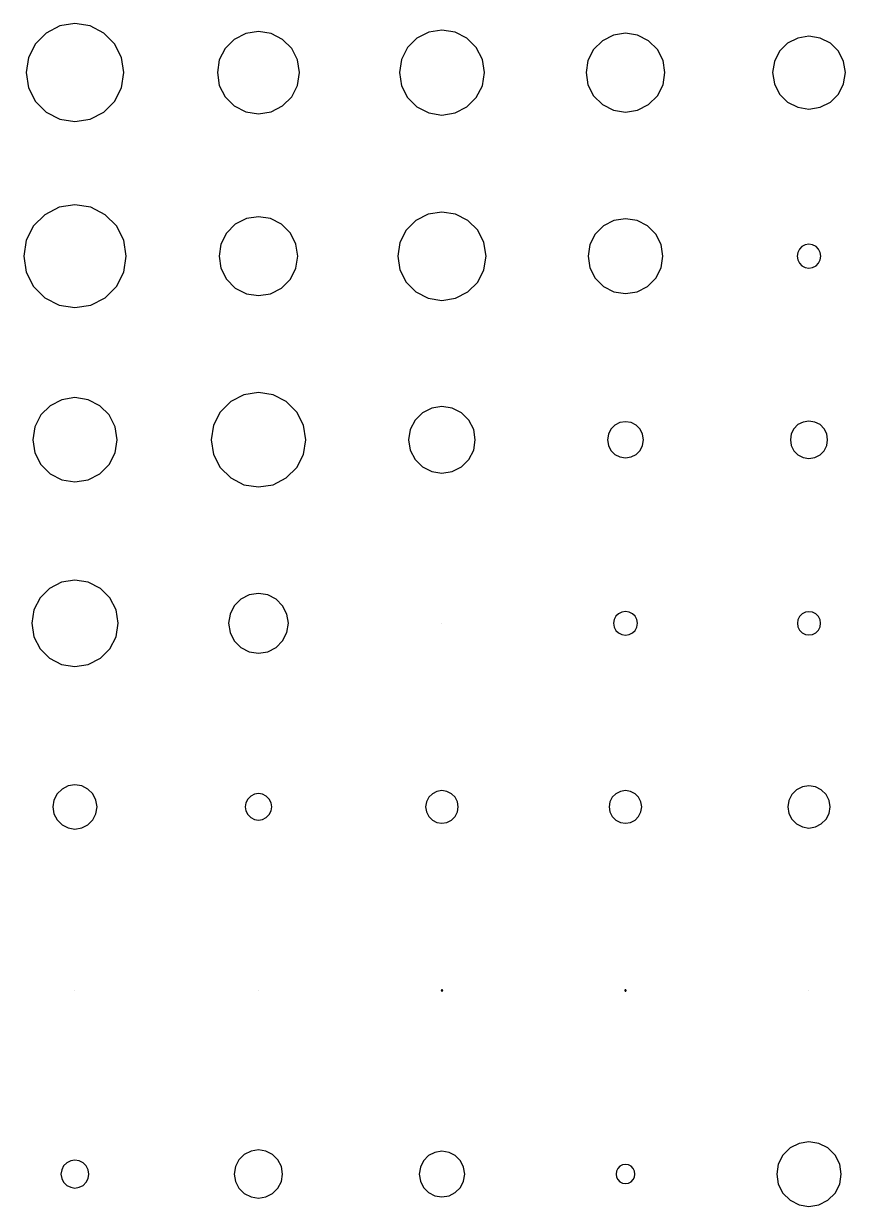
# Model space of a CAD drawing. Header units: metres. Extents: x -318 to 327, y -235 to 244.
# Drawn here: x 242 to 322.6, y -108.2 to 7.8 of the extents above; entities that cross this region are included whole.
import ezdxf

# ---------------------------------------------------------------- set-up
doc = ezdxf.new("R2010")
doc.units = ezdxf.units.M

msp = doc.modelspace()

# ---------------------------------------------------------------- linework, layer by layer
for p, q in [((245.52, 7.57, -415.69), (244.18, 6.88, -415.69)), ((247, 7.8, -415.69), (245.52, 7.57, -415.69)), ((248.48, 7.57, -415.69), (247, 7.8, -415.69)), ((249.82, 6.88, -415.69), (248.48, 7.57, -415.69)), ((265, 7.03, -415.69), (263.75, 6.84, -415.69)), ((266.25, 6.84, -415.69), (265, 7.03, -415.69)), ((281.71, 6.96, -415.69), (280.55, 6.37, -415.69)), ((283, 7.17, -415.69), (281.71, 6.96, -415.69)), ((284.29, 6.96, -415.69), (283, 7.17, -415.69)), ((285.45, 6.37, -415.69), (284.29, 6.96, -415.69)), ((243.12, 5.82, -415.69), (242.43, 4.48, -415.69)), ((244.18, 6.88, -415.69), (243.12, 5.82, -415.69)), ((250.88, 5.82, -415.69), (249.82, 6.88, -415.69)), ((251.57, 4.48, -415.69), (250.88, 5.82, -415.69)), ((262.63, 6.26, -415.69), (261.74, 5.37, -415.69)), ((263.75, 6.84, -415.69), (262.63, 6.26, -415.69)), ((267.37, 6.26, -415.69), (266.25, 6.84, -415.69)), ((268.26, 5.37, -415.69), (267.37, 6.26, -415.69)), ((280.55, 6.37, -415.69), (279.63, 5.45, -415.69)), ((286.37, 5.45, -415.69), (285.45, 6.37, -415.69)), ((298.73, 6.13, -415.69), (297.87, 5.27, -415.69)), ((299.81, 6.68, -415.69), (298.73, 6.13, -415.69)), ((301, 6.87, -415.69), (299.81, 6.68, -415.69)), ((302.19, 6.68, -415.69), (301, 6.87, -415.69)), ((303.27, 6.13, -415.69), (302.19, 6.68, -415.69)), ((304.13, 5.27, -415.69), (303.27, 6.13, -415.69)), ((316.9, 5.89, -415.69), (316.11, 5.1, -415.69)), ((317.9, 6.39, -415.69), (316.9, 5.89, -415.69)), ((319, 6.57, -415.69), (317.9, 6.39, -415.69)), ((320.1, 6.39, -415.69), (319, 6.57, -415.69)), ((321.1, 5.89, -415.69), (320.1, 6.39, -415.69)), ((321.89, 5.1, -415.69), (321.1, 5.89, -415.69)), ((261.74, 5.37, -415.69), (261.16, 4.25, -415.69)), ((268.84, 4.25, -415.69), (268.26, 5.37, -415.69)), ((279.63, 5.45, -415.69), (279.04, 4.29, -415.69)), ((286.96, 4.29, -415.69), (286.37, 5.45, -415.69)), ((297.87, 5.27, -415.69), (297.32, 4.19, -415.69)), ((304.68, 4.19, -415.69), (304.13, 5.27, -415.69)), ((316.11, 5.1, -415.69), (315.61, 4.1, -415.69)), ((322.39, 4.1, -415.69), (321.89, 5.1, -415.69)), ((242.43, 4.48, -415.69), (242.2, 3, -415.69)), ((251.8, 3, -415.69), (251.57, 4.48, -415.69)), ((261.16, 4.25, -415.69), (260.97, 3, -415.69)), ((269.03, 3, -415.69), (268.84, 4.25, -415.69)), ((279.04, 4.29, -415.69), (278.83, 3, -415.69)), ((287.17, 3, -415.69), (286.96, 4.29, -415.69)), ((297.32, 4.19, -415.69), (297.13, 3, -415.69)), ((304.87, 3, -415.69), (304.68, 4.19, -415.69)), ((315.61, 4.1, -415.69), (315.43, 3, -415.69)), ((322.57, 3, -415.69), (322.39, 4.1, -415.69)), ((242.2, 3, -415.69), (242.43, 1.52, -415.69)), ((251.57, 1.52, -415.69), (251.8, 3, -415.69)), ((260.97, 3, -415.69), (261.16, 1.75, -415.69)), ((268.84, 1.75, -415.69), (269.03, 3, -415.69)), ((278.83, 3, -415.69), (279.04, 1.71, -415.69)), ((286.96, 1.71, -415.69), (287.17, 3, -415.69)), ((297.13, 3, -415.69), (297.32, 1.81, -415.69)), ((304.68, 1.81, -415.69), (304.87, 3, -415.69)), ((315.43, 3, -415.69), (315.61, 1.9, -415.69)), ((322.39, 1.9, -415.69), (322.57, 3, -415.69)), ((242.43, 1.52, -415.69), (243.12, 0.18, -415.69)), ((250.88, 0.18, -415.69), (251.57, 1.52, -415.69)), ((261.16, 1.75, -415.69), (261.74, 0.63, -415.69)), ((268.26, 0.63, -415.69), (268.84, 1.75, -415.69)), ((279.04, 1.71, -415.69), (279.63, 0.55, -415.69)), ((286.37, 0.55, -415.69), (286.96, 1.71, -415.69)), ((297.32, 1.81, -415.69), (297.87, 0.73, -415.69)), ((304.13, 0.73, -415.69), (304.68, 1.81, -415.69)), ((315.61, 1.9, -415.69), (316.11, 0.9, -415.69)), ((321.89, 0.9, -415.69), (322.39, 1.9, -415.69)), ((243.12, 0.18, -415.69), (244.18, -0.88, -415.69)), ((249.82, -0.88, -415.69), (250.88, 0.18, -415.69)), ((261.74, 0.63, -415.69), (262.63, -0.26, -415.69)), ((267.37, -0.26, -415.69), (268.26, 0.63, -415.69)), ((279.63, 0.55, -415.69), (280.55, -0.37, -415.69)), ((285.45, -0.37, -415.69), (286.37, 0.55, -415.69)), ((297.87, 0.73, -415.69), (298.73, -0.13, -415.69)), ((303.27, -0.13, -415.69), (304.13, 0.73, -415.69)), ((316.11, 0.9, -415.69), (316.9, 0.11, -415.69)), ((316.9, 0.11, -415.69), (317.9, -0.39, -415.69)), ((320.1, -0.39, -415.69), (321.1, 0.11, -415.69)), ((321.1, 0.11, -415.69), (321.89, 0.9, -415.69)), ((244.18, -0.88, -415.69), (245.52, -1.57, -415.69)), ((248.48, -1.57, -415.69), (249.82, -0.88, -415.69)), ((262.63, -0.26, -415.69), (263.75, -0.84, -415.69)), ((263.75, -0.84, -415.69), (265, -1.03, -415.69)), ((265, -1.03, -415.69), (266.25, -0.84, -415.69)), ((266.25, -0.84, -415.69), (267.37, -0.26, -415.69)), ((280.55, -0.37, -415.69), (281.71, -0.96, -415.69)), ((281.71, -0.96, -415.69), (283, -1.17, -415.69)), ((283, -1.17, -415.69), (284.29, -0.96, -415.69)), ((284.29, -0.96, -415.69), (285.45, -0.37, -415.69)), ((298.73, -0.13, -415.69), (299.81, -0.68, -415.69)), ((299.81, -0.68, -415.69), (301, -0.87, -415.69)), ((301, -0.87, -415.69), (302.19, -0.68, -415.69)), ((302.19, -0.68, -415.69), (303.27, -0.13, -415.69)), ((317.9, -0.39, -415.69), (319, -0.57, -415.69)), ((319, -0.57, -415.69), (320.1, -0.39, -415.69)), ((245.52, -1.57, -415.69), (247, -1.8, -415.69)), ((247, -1.8, -415.69), (248.48, -1.57, -415.69)), ((245.44, -10.21, -415.69), (244.04, -10.93, -415.69)), ((247, -9.97, -415.69), (245.44, -10.21, -415.69)), ((248.56, -10.21, -415.69), (247, -9.97, -415.69)), ((249.96, -10.93, -415.69), (248.56, -10.21, -415.69)), ((244.04, -10.93, -415.69), (242.93, -12.04, -415.69)), ((251.07, -12.04, -415.69), (249.96, -10.93, -415.69)), ((263.81, -11.32, -415.69), (262.73, -11.87, -415.69)), ((265, -11.13, -415.69), (263.81, -11.32, -415.69)), ((266.19, -11.32, -415.69), (265, -11.13, -415.69)), ((267.27, -11.87, -415.69), (266.19, -11.32, -415.69)), ((280.45, -11.49, -415.69), (279.49, -12.45, -415.69)), ((281.66, -10.88, -415.69), (280.45, -11.49, -415.69)), ((283, -10.67, -415.69), (281.66, -10.88, -415.69)), ((284.34, -10.88, -415.69), (283, -10.67, -415.69)), ((285.55, -11.49, -415.69), (284.34, -10.88, -415.69)), ((286.51, -12.45, -415.69), (285.55, -11.49, -415.69)), ((299.87, -11.51, -415.69), (298.84, -12.03, -415.69)), ((301, -11.33, -415.69), (299.87, -11.51, -415.69)), ((302.13, -11.51, -415.69), (301, -11.33, -415.69)), ((303.16, -12.03, -415.69), (302.13, -11.51, -415.69)), ((242.93, -12.04, -415.69), (242.21, -13.44, -415.69)), ((251.79, -13.44, -415.69), (251.07, -12.04, -415.69)), ((261.87, -12.73, -415.69), (261.32, -13.81, -415.69)), ((262.73, -11.87, -415.69), (261.87, -12.73, -415.69)), ((268.13, -12.73, -415.69), (267.27, -11.87, -415.69)), ((268.68, -13.81, -415.69), (268.13, -12.73, -415.69)), ((279.49, -12.45, -415.69), (278.88, -13.66, -415.69)), ((287.12, -13.66, -415.69), (286.51, -12.45, -415.69)), ((298.84, -12.03, -415.69), (298.03, -12.84, -415.69)), ((303.97, -12.84, -415.69), (303.16, -12.03, -415.69)), ((242.21, -13.44, -415.69), (241.97, -15, -415.69)), ((252.03, -15, -415.69), (251.79, -13.44, -415.69)), ((261.32, -13.81, -415.69), (261.13, -15, -415.69)), ((268.87, -15, -415.69), (268.68, -13.81, -415.69)), ((278.88, -13.66, -415.69), (278.67, -15, -415.69)), ((287.33, -15, -415.69), (287.12, -13.66, -415.69)), ((297.51, -13.87, -415.69), (297.33, -15, -415.69)), ((298.03, -12.84, -415.69), (297.51, -13.87, -415.69)), ((304.49, -13.87, -415.69), (303.97, -12.84, -415.69)), ((304.67, -15, -415.69), (304.49, -13.87, -415.69)), ((318.64, -13.89, -415.69), (318.31, -14.06, -415.69)), ((319, -13.83, -415.69), (318.64, -13.89, -415.69)), ((319.36, -13.89, -415.69), (319, -13.83, -415.69)), ((319.69, -14.06, -415.69), (319.36, -13.89, -415.69)), ((241.97, -15, -415.69), (242.21, -16.56, -415.69)), ((251.79, -16.56, -415.69), (252.03, -15, -415.69)), ((261.13, -15, -415.69), (261.32, -16.19, -415.69)), ((268.68, -16.19, -415.69), (268.87, -15, -415.69)), ((278.67, -15, -415.69), (278.88, -16.34, -415.69)), ((287.12, -16.34, -415.69), (287.33, -15, -415.69)), ((297.33, -15, -415.69), (297.51, -16.13, -415.69)), ((304.49, -16.13, -415.69), (304.67, -15, -415.69)), ((317.89, -14.64, -415.69), (317.83, -15, -415.69)), ((317.83, -15, -415.69), (317.89, -15.36, -415.69)), ((318.06, -14.31, -415.69), (317.89, -14.64, -415.69)), ((318.31, -14.06, -415.69), (318.06, -14.31, -415.69)), ((319.94, -14.31, -415.69), (319.69, -14.06, -415.69)), ((320.11, -14.64, -415.69), (319.94, -14.31, -415.69)), ((320.17, -15, -415.69), (320.11, -14.64, -415.69)), ((320.11, -15.36, -415.69), (320.17, -15, -415.69)), ((261.32, -16.19, -415.69), (261.87, -17.27, -415.69)), ((268.13, -17.27, -415.69), (268.68, -16.19, -415.69)), ((297.51, -16.13, -415.69), (298.03, -17.16, -415.69)), ((303.97, -17.16, -415.69), (304.49, -16.13, -415.69)), ((317.89, -15.36, -415.69), (318.06, -15.69, -415.69)), ((318.06, -15.69, -415.69), (318.31, -15.94, -415.69)), ((318.31, -15.94, -415.69), (318.64, -16.11, -415.69)), ((318.64, -16.11, -415.69), (319, -16.17, -415.69)), ((319, -16.17, -415.69), (319.36, -16.11, -415.69)), ((319.36, -16.11, -415.69), (319.69, -15.94, -415.69)), ((319.69, -15.94, -415.69), (319.94, -15.69, -415.69)), ((319.94, -15.69, -415.69), (320.11, -15.36, -415.69)), ((242.21, -16.56, -415.69), (242.93, -17.96, -415.69)), ((251.07, -17.96, -415.69), (251.79, -16.56, -415.69)), ((261.87, -17.27, -415.69), (262.73, -18.13, -415.69)), ((267.27, -18.13, -415.69), (268.13, -17.27, -415.69)), ((278.88, -16.34, -415.69), (279.49, -17.55, -415.69)), ((286.51, -17.55, -415.69), (287.12, -16.34, -415.69)), ((298.03, -17.16, -415.69), (298.84, -17.97, -415.69)), ((303.16, -17.97, -415.69), (303.97, -17.16, -415.69)), ((242.93, -17.96, -415.69), (244.04, -19.07, -415.69)), ((249.96, -19.07, -415.69), (251.07, -17.96, -415.69)), ((262.73, -18.13, -415.69), (263.81, -18.68, -415.69)), ((266.19, -18.68, -415.69), (267.27, -18.13, -415.69)), ((279.49, -17.55, -415.69), (280.45, -18.51, -415.69)), ((280.45, -18.51, -415.69), (281.66, -19.12, -415.69)), ((284.34, -19.12, -415.69), (285.55, -18.51, -415.69)), ((285.55, -18.51, -415.69), (286.51, -17.55, -415.69)), ((298.84, -17.97, -415.69), (299.87, -18.49, -415.69)), ((299.87, -18.49, -415.69), (301, -18.67, -415.69)), ((301, -18.67, -415.69), (302.13, -18.49, -415.69)), ((302.13, -18.49, -415.69), (303.16, -17.97, -415.69)), ((244.04, -19.07, -415.69), (245.44, -19.79, -415.69)), ((248.56, -19.79, -415.69), (249.96, -19.07, -415.69)), ((263.81, -18.68, -415.69), (265, -18.87, -415.69)), ((265, -18.87, -415.69), (266.19, -18.68, -415.69)), ((281.66, -19.12, -415.69), (283, -19.33, -415.69)), ((283, -19.33, -415.69), (284.34, -19.12, -415.69)), ((245.44, -19.79, -415.69), (247, -20.03, -415.69)), ((247, -20.03, -415.69), (248.56, -19.79, -415.69)), ((247, -28.87, -415.69), (245.72, -29.07, -415.69)), ((248.28, -29.07, -415.69), (247, -28.87, -415.69)), ((263.57, -28.59, -415.69), (262.28, -29.25, -415.69)), ((265, -28.37, -415.69), (263.57, -28.59, -415.69)), ((266.43, -28.59, -415.69), (265, -28.37, -415.69)), ((267.72, -29.25, -415.69), (266.43, -28.59, -415.69)), ((244.57, -29.66, -415.69), (243.66, -30.57, -415.69)), ((245.72, -29.07, -415.69), (244.57, -29.66, -415.69)), ((249.43, -29.66, -415.69), (248.28, -29.07, -415.69)), ((250.34, -30.57, -415.69), (249.43, -29.66, -415.69)), ((262.28, -29.25, -415.69), (261.25, -30.28, -415.69)), ((268.75, -30.28, -415.69), (267.72, -29.25, -415.69)), ((281.99, -29.89, -415.69), (281.08, -30.36, -415.69)), ((283, -29.73, -415.69), (281.99, -29.89, -415.69)), ((284.01, -29.89, -415.69), (283, -29.73, -415.69)), ((284.92, -30.36, -415.69), (284.01, -29.89, -415.69)), ((243.66, -30.57, -415.69), (243.07, -31.72, -415.69)), ((250.93, -31.72, -415.69), (250.34, -30.57, -415.69)), ((261.25, -30.28, -415.69), (260.59, -31.57, -415.69)), ((269.41, -31.57, -415.69), (268.75, -30.28, -415.69)), ((280.36, -31.08, -415.69), (279.89, -31.99, -415.69)), ((281.08, -30.36, -415.69), (280.36, -31.08, -415.69)), ((285.64, -31.08, -415.69), (284.92, -30.36, -415.69)), ((286.11, -31.99, -415.69), (285.64, -31.08, -415.69)), ((301, -31.23, -415.69), (300.45, -31.32, -415.69)), ((301.55, -31.32, -415.69), (301, -31.23, -415.69)), ((318.43, -31.26, -415.69), (317.92, -31.52, -415.69)), ((319, -31.17, -415.69), (318.43, -31.26, -415.69)), ((319.57, -31.26, -415.69), (319, -31.17, -415.69)), ((320.08, -31.52, -415.69), (319.57, -31.26, -415.69)), ((243.07, -31.72, -415.69), (242.87, -33, -415.69)), ((251.13, -33, -415.69), (250.93, -31.72, -415.69)), ((260.59, -31.57, -415.69), (260.37, -33, -415.69)), ((269.63, -33, -415.69), (269.41, -31.57, -415.69)), ((279.89, -31.99, -415.69), (279.73, -33, -415.69)), ((286.27, -33, -415.69), (286.11, -31.99, -415.69)), ((299.32, -32.45, -415.69), (299.23, -33, -415.69)), ((299.57, -31.96, -415.69), (299.32, -32.45, -415.69)), ((299.96, -31.57, -415.69), (299.57, -31.96, -415.69)), ((300.45, -31.32, -415.69), (299.96, -31.57, -415.69)), ((302.04, -31.57, -415.69), (301.55, -31.32, -415.69)), ((302.43, -31.96, -415.69), (302.04, -31.57, -415.69)), ((302.68, -32.45, -415.69), (302.43, -31.96, -415.69)), ((302.77, -33, -415.69), (302.68, -32.45, -415.69)), ((317.26, -32.43, -415.69), (317.17, -33, -415.69)), ((317.52, -31.92, -415.69), (317.26, -32.43, -415.69)), ((317.92, -31.52, -415.69), (317.52, -31.92, -415.69)), ((320.48, -31.92, -415.69), (320.08, -31.52, -415.69)), ((320.74, -32.43, -415.69), (320.48, -31.92, -415.69)), ((320.83, -33, -415.69), (320.74, -32.43, -415.69)), ((242.87, -33, -415.69), (243.07, -34.28, -415.69)), ((250.93, -34.28, -415.69), (251.13, -33, -415.69)), ((260.37, -33, -415.69), (260.59, -34.43, -415.69)), ((269.41, -34.43, -415.69), (269.63, -33, -415.69)), ((279.73, -33, -415.69), (279.89, -34.01, -415.69)), ((286.11, -34.01, -415.69), (286.27, -33, -415.69)), ((299.23, -33, -415.69), (299.32, -33.55, -415.69)), ((299.32, -33.55, -415.69), (299.57, -34.04, -415.69)), ((302.43, -34.04, -415.69), (302.68, -33.55, -415.69)), ((302.68, -33.55, -415.69), (302.77, -33, -415.69)), ((317.17, -33, -415.69), (317.26, -33.57, -415.69)), ((317.26, -33.57, -415.69), (317.52, -34.08, -415.69)), ((320.48, -34.08, -415.69), (320.74, -33.57, -415.69)), ((320.74, -33.57, -415.69), (320.83, -33, -415.69)), ((243.07, -34.28, -415.69), (243.66, -35.43, -415.69)), ((250.34, -35.43, -415.69), (250.93, -34.28, -415.69)), ((260.59, -34.43, -415.69), (261.25, -35.72, -415.69)), ((268.75, -35.72, -415.69), (269.41, -34.43, -415.69)), ((279.89, -34.01, -415.69), (280.36, -34.92, -415.69)), ((285.64, -34.92, -415.69), (286.11, -34.01, -415.69)), ((299.57, -34.04, -415.69), (299.96, -34.43, -415.69)), ((299.96, -34.43, -415.69), (300.45, -34.68, -415.69)), ((300.45, -34.68, -415.69), (301, -34.77, -415.69)), ((301, -34.77, -415.69), (301.55, -34.68, -415.69)), ((301.55, -34.68, -415.69), (302.04, -34.43, -415.69)), ((302.04, -34.43, -415.69), (302.43, -34.04, -415.69)), ((317.52, -34.08, -415.69), (317.92, -34.48, -415.69)), ((317.92, -34.48, -415.69), (318.43, -34.74, -415.69)), ((318.43, -34.74, -415.69), (319, -34.83, -415.69)), ((319, -34.83, -415.69), (319.57, -34.74, -415.69)), ((319.57, -34.74, -415.69), (320.08, -34.48, -415.69)), ((320.08, -34.48, -415.69), (320.48, -34.08, -415.69)), ((243.66, -35.43, -415.69), (244.57, -36.34, -415.69)), ((249.43, -36.34, -415.69), (250.34, -35.43, -415.69)), ((261.25, -35.72, -415.69), (262.28, -36.75, -415.69)), ((267.72, -36.75, -415.69), (268.75, -35.72, -415.69)), ((280.36, -34.92, -415.69), (281.08, -35.64, -415.69)), ((281.08, -35.64, -415.69), (281.99, -36.11, -415.69)), ((284.01, -36.11, -415.69), (284.92, -35.64, -415.69)), ((284.92, -35.64, -415.69), (285.64, -34.92, -415.69)), ((244.57, -36.34, -415.69), (245.72, -36.93, -415.69)), ((245.72, -36.93, -415.69), (247, -37.13, -415.69)), ((247, -37.13, -415.69), (248.28, -36.93, -415.69)), ((248.28, -36.93, -415.69), (249.43, -36.34, -415.69)), ((262.28, -36.75, -415.69), (263.57, -37.41, -415.69)), ((266.43, -37.41, -415.69), (267.72, -36.75, -415.69)), ((281.99, -36.11, -415.69), (283, -36.27, -415.69)), ((283, -36.27, -415.69), (284.01, -36.11, -415.69)), ((263.57, -37.41, -415.69), (265, -37.63, -415.69)), ((265, -37.63, -415.69), (266.43, -37.41, -415.69)), ((245.69, -46.97, -415.69), (244.51, -47.58, -415.69)), ((247, -46.77, -415.69), (245.69, -46.97, -415.69)), ((248.31, -46.97, -415.69), (247, -46.77, -415.69)), ((249.49, -47.58, -415.69), (248.31, -46.97, -415.69)), ((243.58, -48.51, -415.69), (242.97, -49.69, -415.69)), ((244.51, -47.58, -415.69), (243.58, -48.51, -415.69)), ((250.42, -48.51, -415.69), (249.49, -47.58, -415.69)), ((251.03, -49.69, -415.69), (250.42, -48.51, -415.69)), ((263.28, -48.63, -415.69), (262.63, -49.28, -415.69)), ((264.09, -48.21, -415.69), (263.28, -48.63, -415.69)), ((265, -48.07, -415.69), (264.09, -48.21, -415.69)), ((265.91, -48.21, -415.69), (265, -48.07, -415.69)), ((266.72, -48.63, -415.69), (265.91, -48.21, -415.69)), ((267.37, -49.28, -415.69), (266.72, -48.63, -415.69)), ((242.97, -49.69, -415.69), (242.77, -51, -415.69)), ((251.23, -51, -415.69), (251.03, -49.69, -415.69)), ((262.63, -49.28, -415.69), (262.21, -50.09, -415.69)), ((267.79, -50.09, -415.69), (267.37, -49.28, -415.69)), ((301, -49.83, -415.69), (300.64, -49.89, -415.69)), ((301.36, -49.89, -415.69), (301, -49.83, -415.69)), ((242.77, -51, -415.69), (242.97, -52.31, -415.69)), ((251.03, -52.31, -415.69), (251.23, -51, -415.69)), ((262.21, -50.09, -415.69), (262.07, -51, -415.69)), ((262.07, -51, -415.69), (262.21, -51.91, -415.69)), ((267.93, -51, -415.69), (267.79, -50.09, -415.69)), ((267.79, -51.91, -415.69), (267.93, -51, -415.69)), ((283, -51, -415.69), (283, -51, -415.69)), ((283, -51, -415.69), (283, -51, -415.69)), ((283, -51, -415.69), (283, -51, -415.69)), ((283, -51, -415.69), (283, -51, -415.69)), ((283, -51, -415.69), (283, -51, -415.69)), ((283, -51, -415.69), (283, -51, -415.69)), ((283, -51, -415.69), (283, -51, -415.69)), ((283, -51, -415.69), (283, -51, -415.69)), ((283, -51, -415.69), (283, -51, -415.69)), ((283, -51, -415.69), (283, -51, -415.69)), ((283, -51, -415.69), (283, -51, -415.69)), ((283, -51, -415.69), (283, -51, -415.69)), ((283, -51, -415.69), (283, -51, -415.69)), ((283, -51, -415.69), (283, -51, -415.69)), ((283, -51, -415.69), (283, -51, -415.69)), ((283, -51, -415.69), (283, -51, -415.69)), ((283, -51, -415.69), (283, -51, -415.69)), ((283, -51, -415.69), (283, -51, -415.69)), ((283, -51, -415.69), (283, -51, -415.69)), ((283, -51, -415.69), (283, -51, -415.69)), ((299.89, -50.64, -415.69), (299.83, -51, -415.69)), ((299.83, -51, -415.69), (299.89, -51.36, -415.69)), ((300.06, -50.31, -415.69), (299.89, -50.64, -415.69)), ((300.31, -50.06, -415.69), (300.06, -50.31, -415.69)), ((300.64, -49.89, -415.69), (300.31, -50.06, -415.69)), ((301.69, -50.06, -415.69), (301.36, -49.89, -415.69)), ((301.94, -50.31, -415.69), (301.69, -50.06, -415.69)), ((302.11, -50.64, -415.69), (301.94, -50.31, -415.69)), ((302.17, -51, -415.69), (302.11, -50.64, -415.69)), ((302.11, -51.36, -415.69), (302.17, -51, -415.69)), ((317.92, -50.65, -415.69), (317.87, -51, -415.69)), ((317.87, -51, -415.69), (317.92, -51.35, -415.69)), ((318.08, -50.33, -415.69), (317.92, -50.65, -415.69)), ((318.33, -50.08, -415.69), (318.08, -50.33, -415.69)), ((318.65, -49.92, -415.69), (318.33, -50.08, -415.69)), ((319, -49.87, -415.69), (318.65, -49.92, -415.69)), ((319.35, -49.92, -415.69), (319, -49.87, -415.69)), ((319.67, -50.08, -415.69), (319.35, -49.92, -415.69)), ((319.92, -50.33, -415.69), (319.67, -50.08, -415.69)), ((320.08, -50.65, -415.69), (319.92, -50.33, -415.69)), ((320.13, -51, -415.69), (320.08, -50.65, -415.69)), ((320.08, -51.35, -415.69), (320.13, -51, -415.69)), ((262.21, -51.91, -415.69), (262.63, -52.72, -415.69)), ((267.37, -52.72, -415.69), (267.79, -51.91, -415.69)), ((299.89, -51.36, -415.69), (300.06, -51.69, -415.69)), ((300.06, -51.69, -415.69), (300.31, -51.94, -415.69)), ((300.31, -51.94, -415.69), (300.64, -52.11, -415.69)), ((300.64, -52.11, -415.69), (301, -52.17, -415.69)), ((301, -52.17, -415.69), (301.36, -52.11, -415.69)), ((301.36, -52.11, -415.69), (301.69, -51.94, -415.69)), ((301.69, -51.94, -415.69), (301.94, -51.69, -415.69)), ((301.94, -51.69, -415.69), (302.11, -51.36, -415.69)), ((317.92, -51.35, -415.69), (318.08, -51.67, -415.69)), ((318.08, -51.67, -415.69), (318.33, -51.92, -415.69)), ((318.33, -51.92, -415.69), (318.65, -52.08, -415.69)), ((318.65, -52.08, -415.69), (319, -52.13, -415.69)), ((319, -52.13, -415.69), (319.35, -52.08, -415.69)), ((319.35, -52.08, -415.69), (319.67, -51.92, -415.69)), ((319.67, -51.92, -415.69), (319.92, -51.67, -415.69)), ((319.92, -51.67, -415.69), (320.08, -51.35, -415.69)), ((242.97, -52.31, -415.69), (243.58, -53.49, -415.69)), ((250.42, -53.49, -415.69), (251.03, -52.31, -415.69)), ((262.63, -52.72, -415.69), (263.28, -53.37, -415.69)), ((266.72, -53.37, -415.69), (267.37, -52.72, -415.69)), ((243.58, -53.49, -415.69), (244.51, -54.42, -415.69)), ((244.51, -54.42, -415.69), (245.69, -55.03, -415.69)), ((248.31, -55.03, -415.69), (249.49, -54.42, -415.69)), ((249.49, -54.42, -415.69), (250.42, -53.49, -415.69)), ((263.28, -53.37, -415.69), (264.09, -53.79, -415.69)), ((264.09, -53.79, -415.69), (265, -53.93, -415.69)), ((265, -53.93, -415.69), (265.91, -53.79, -415.69)), ((265.91, -53.79, -415.69), (266.72, -53.37, -415.69)), ((245.69, -55.03, -415.69), (247, -55.23, -415.69)), ((247, -55.23, -415.69), (248.31, -55.03, -415.69)), ((245.73, -67.25, -415.69), (245.25, -67.73, -415.69)), ((246.33, -66.94, -415.69), (245.73, -67.25, -415.69)), ((247, -66.83, -415.69), (246.33, -66.94, -415.69)), ((247.67, -66.94, -415.69), (247, -66.83, -415.69)), ((248.27, -67.25, -415.69), (247.67, -66.94, -415.69)), ((248.75, -67.73, -415.69), (248.27, -67.25, -415.69)), ((318.36, -67.03, -415.69), (317.79, -67.33, -415.69)), ((319, -66.93, -415.69), (318.36, -67.03, -415.69)), ((319.64, -67.03, -415.69), (319, -66.93, -415.69)), ((320.21, -67.33, -415.69), (319.64, -67.03, -415.69)), ((244.94, -68.33, -415.69), (244.83, -69, -415.69)), ((245.25, -67.73, -415.69), (244.94, -68.33, -415.69)), ((249.06, -68.33, -415.69), (248.75, -67.73, -415.69)), ((249.17, -69, -415.69), (249.06, -68.33, -415.69)), ((263.95, -68.24, -415.69), (263.76, -68.6, -415.69)), ((264.24, -67.95, -415.69), (263.95, -68.24, -415.69)), ((264.6, -67.76, -415.69), (264.24, -67.95, -415.69)), ((265, -67.7, -415.69), (264.6, -67.76, -415.69)), ((265.4, -67.76, -415.69), (265, -67.7, -415.69)), ((265.76, -67.95, -415.69), (265.4, -67.76, -415.69)), ((266.05, -68.24, -415.69), (265.76, -67.95, -415.69)), ((266.24, -68.6, -415.69), (266.05, -68.24, -415.69)), ((281.71, -68.06, -415.69), (281.48, -68.51, -415.69)), ((282.06, -67.71, -415.69), (281.71, -68.06, -415.69)), ((282.51, -67.48, -415.69), (282.06, -67.71, -415.69)), ((283, -67.4, -415.69), (282.51, -67.48, -415.69)), ((283.49, -67.48, -415.69), (283, -67.4, -415.69)), ((283.94, -67.71, -415.69), (283.49, -67.48, -415.69)), ((284.29, -68.06, -415.69), (283.94, -67.71, -415.69)), ((284.52, -68.51, -415.69), (284.29, -68.06, -415.69)), ((299.71, -68.06, -415.69), (299.48, -68.51, -415.69)), ((300.06, -67.71, -415.69), (299.71, -68.06, -415.69)), ((300.51, -67.48, -415.69), (300.06, -67.71, -415.69)), ((301, -67.4, -415.69), (300.51, -67.48, -415.69)), ((301.49, -67.48, -415.69), (301, -67.4, -415.69)), ((301.94, -67.71, -415.69), (301.49, -67.48, -415.69)), ((302.29, -68.06, -415.69), (301.94, -67.71, -415.69)), ((302.52, -68.51, -415.69), (302.29, -68.06, -415.69)), ((317.03, -68.36, -415.69), (316.93, -69, -415.69)), ((317.33, -67.79, -415.69), (317.03, -68.36, -415.69)), ((317.79, -67.33, -415.69), (317.33, -67.79, -415.69)), ((320.67, -67.79, -415.69), (320.21, -67.33, -415.69)), ((320.97, -68.36, -415.69), (320.67, -67.79, -415.69)), ((321.07, -69, -415.69), (320.97, -68.36, -415.69)), ((244.83, -69, -415.69), (244.94, -69.67, -415.69)), ((249.06, -69.67, -415.69), (249.17, -69, -415.69)), ((263.76, -68.6, -415.69), (263.7, -69, -415.69)), ((263.7, -69, -415.69), (263.76, -69.4, -415.69)), ((263.76, -69.4, -415.69), (263.95, -69.76, -415.69)), ((266.05, -69.76, -415.69), (266.24, -69.4, -415.69)), ((266.3, -69, -415.69), (266.24, -68.6, -415.69)), ((266.24, -69.4, -415.69), (266.3, -69, -415.69)), ((281.48, -68.51, -415.69), (281.4, -69, -415.69)), ((281.4, -69, -415.69), (281.48, -69.49, -415.69)), ((281.48, -69.49, -415.69), (281.71, -69.94, -415.69)), ((284.29, -69.94, -415.69), (284.52, -69.49, -415.69)), ((284.6, -69, -415.69), (284.52, -68.51, -415.69)), ((284.52, -69.49, -415.69), (284.6, -69, -415.69)), ((299.48, -68.51, -415.69), (299.4, -69, -415.69)), ((299.4, -69, -415.69), (299.48, -69.49, -415.69)), ((299.48, -69.49, -415.69), (299.71, -69.94, -415.69)), ((302.29, -69.94, -415.69), (302.52, -69.49, -415.69)), ((302.6, -69, -415.69), (302.52, -68.51, -415.69)), ((302.52, -69.49, -415.69), (302.6, -69, -415.69)), ((316.93, -69, -415.69), (317.03, -69.64, -415.69)), ((320.97, -69.64, -415.69), (321.07, -69, -415.69)), ((244.94, -69.67, -415.69), (245.25, -70.27, -415.69)), ((245.25, -70.27, -415.69), (245.73, -70.75, -415.69)), ((248.27, -70.75, -415.69), (248.75, -70.27, -415.69)), ((248.75, -70.27, -415.69), (249.06, -69.67, -415.69)), ((263.95, -69.76, -415.69), (264.24, -70.05, -415.69)), ((264.24, -70.05, -415.69), (264.6, -70.24, -415.69)), ((264.6, -70.24, -415.69), (265, -70.3, -415.69)), ((265, -70.3, -415.69), (265.4, -70.24, -415.69)), ((265.4, -70.24, -415.69), (265.76, -70.05, -415.69)), ((265.76, -70.05, -415.69), (266.05, -69.76, -415.69)), ((281.71, -69.94, -415.69), (282.06, -70.29, -415.69)), ((282.06, -70.29, -415.69), (282.51, -70.52, -415.69)), ((282.51, -70.52, -415.69), (283, -70.6, -415.69)), ((283, -70.6, -415.69), (283.49, -70.52, -415.69)), ((283.49, -70.52, -415.69), (283.94, -70.29, -415.69)), ((283.94, -70.29, -415.69), (284.29, -69.94, -415.69)), ((299.71, -69.94, -415.69), (300.06, -70.29, -415.69)), ((300.06, -70.29, -415.69), (300.51, -70.52, -415.69)), ((300.51, -70.52, -415.69), (301, -70.6, -415.69)), ((301, -70.6, -415.69), (301.49, -70.52, -415.69)), ((301.49, -70.52, -415.69), (301.94, -70.29, -415.69)), ((301.94, -70.29, -415.69), (302.29, -69.94, -415.69)), ((317.03, -69.64, -415.69), (317.33, -70.21, -415.69)), ((317.33, -70.21, -415.69), (317.79, -70.67, -415.69)), ((317.79, -70.67, -415.69), (318.36, -70.97, -415.69)), ((319.64, -70.97, -415.69), (320.21, -70.67, -415.69)), ((320.21, -70.67, -415.69), (320.67, -70.21, -415.69)), ((320.67, -70.21, -415.69), (320.97, -69.64, -415.69)), ((245.73, -70.75, -415.69), (246.33, -71.06, -415.69)), ((246.33, -71.06, -415.69), (247, -71.17, -415.69)), ((247, -71.17, -415.69), (247.67, -71.06, -415.69)), ((247.67, -71.06, -415.69), (248.27, -70.75, -415.69)), ((318.36, -70.97, -415.69), (319, -71.07, -415.69)), ((319, -71.07, -415.69), (319.64, -70.97, -415.69)), ((282.95, -86.96, -415.69), (282.94, -86.98, -415.69)), ((282.96, -86.95, -415.69), (282.95, -86.96, -415.69)), ((282.98, -86.94, -415.69), (282.96, -86.95, -415.69)), ((283, -86.93, -415.69), (282.98, -86.94, -415.69)), ((283.02, -86.94, -415.69), (283, -86.93, -415.69)), ((283.04, -86.95, -415.69), (283.02, -86.94, -415.69)), ((283.05, -86.96, -415.69), (283.04, -86.95, -415.69)), ((283.06, -86.98, -415.69), (283.05, -86.96, -415.69)), ((300.95, -86.96, -415.69), (300.94, -86.98, -415.69)), ((300.96, -86.95, -415.69), (300.95, -86.96, -415.69)), ((300.98, -86.94, -415.69), (300.96, -86.95, -415.69)), ((301, -86.93, -415.69), (300.98, -86.94, -415.69)), ((301.02, -86.94, -415.69), (301, -86.93, -415.69)), ((301.04, -86.95, -415.69), (301.02, -86.94, -415.69)), ((301.05, -86.96, -415.69), (301.04, -86.95, -415.69)), ((301.06, -86.98, -415.69), (301.05, -86.96, -415.69)), ((247, -87, -415.69), (247, -87, -415.69)), ((247, -87, -415.69), (247, -87, -415.69)), ((247, -87, -415.69), (247, -87, -415.69)), ((247, -87, -415.69), (247, -87, -415.69)), ((247, -87, -415.69), (247, -87, -415.69)), ((247, -87, -415.69), (247, -87, -415.69)), ((247, -87, -415.69), (247, -87, -415.69)), ((247, -87, -415.69), (247, -87, -415.69)), ((247, -87, -415.69), (247, -87, -415.69)), ((247, -87, -415.69), (247, -87, -415.69)), ((247, -87, -415.69), (247, -87, -415.69)), ((247, -87, -415.69), (247, -87, -415.69)), ((247, -87, -415.69), (247, -87, -415.69)), ((247, -87, -415.69), (247, -87, -415.69)), ((247, -87, -415.69), (247, -87, -415.69)), ((247, -87, -415.69), (247, -87, -415.69)), ((247, -87, -415.69), (247, -87, -415.69)), ((247, -87, -415.69), (247, -87, -415.69)), ((247, -87, -415.69), (247, -87, -415.69)), ((247, -87, -415.69), (247, -87, -415.69)), ((265, -87, -415.69), (265, -87, -415.69)), ((265, -87, -415.69), (265, -87, -415.69)), ((265, -87, -415.69), (265, -87, -415.69)), ((265, -87, -415.69), (265, -87, -415.69)), ((265, -87, -415.69), (265, -87, -415.69)), ((265, -87, -415.69), (265, -87, -415.69)), ((265, -87, -415.69), (265, -87, -415.69)), ((265, -87, -415.69), (265, -87, -415.69)), ((265, -87, -415.69), (265, -87, -415.69)), ((265, -87, -415.69), (265, -87, -415.69)), ((265, -87, -415.69), (265, -87, -415.69)), ((265, -87, -415.69), (265, -87, -415.69)), ((265, -87, -415.69), (265, -87, -415.69)), ((265, -87, -415.69), (265, -87, -415.69)), ((265, -87, -415.69), (265, -87, -415.69)), ((265, -87, -415.69), (265, -87, -415.69)), ((265, -87, -415.69), (265, -87, -415.69)), ((265, -87, -415.69), (265, -87, -415.69)), ((265, -87, -415.69), (265, -87, -415.69)), ((265, -87, -415.69), (265, -87, -415.69)), ((282.94, -86.98, -415.69), (282.93, -87, -415.69)), ((282.93, -87, -415.69), (282.94, -87.02, -415.69)), ((282.94, -87.02, -415.69), (282.95, -87.04, -415.69)), ((282.95, -87.04, -415.69), (282.96, -87.05, -415.69)), ((282.96, -87.05, -415.69), (282.98, -87.06, -415.69)), ((282.98, -87.06, -415.69), (283, -87.07, -415.69)), ((283, -87.07, -415.69), (283.02, -87.06, -415.69)), ((283.02, -87.06, -415.69), (283.04, -87.05, -415.69)), ((283.04, -87.05, -415.69), (283.05, -87.04, -415.69)), ((283.05, -87.04, -415.69), (283.06, -87.02, -415.69)), ((283.07, -87, -415.69), (283.06, -86.98, -415.69)), ((283.06, -87.02, -415.69), (283.07, -87, -415.69)), ((300.94, -86.98, -415.69), (300.93, -87, -415.69)), ((300.93, -87, -415.69), (300.94, -87.02, -415.69)), ((300.94, -87.02, -415.69), (300.95, -87.04, -415.69)), ((300.95, -87.04, -415.69), (300.96, -87.05, -415.69)), ((300.96, -87.05, -415.69), (300.98, -87.06, -415.69)), ((300.98, -87.06, -415.69), (301, -87.07, -415.69)), ((301, -87.07, -415.69), (301.02, -87.06, -415.69)), ((301.02, -87.06, -415.69), (301.04, -87.05, -415.69)), ((301.04, -87.05, -415.69), (301.05, -87.04, -415.69)), ((301.05, -87.04, -415.69), (301.06, -87.02, -415.69)), ((301.07, -87, -415.69), (301.06, -86.98, -415.69)), ((301.06, -87.02, -415.69), (301.07, -87, -415.69)), ((319, -87, -415.69), (319, -87, -415.69)), ((319, -87, -415.69), (319, -87, -415.69)), ((319, -87, -415.69), (319, -87, -415.69)), ((319, -87, -415.69), (319, -87, -415.69)), ((319, -87, -415.69), (319, -87, -415.69)), ((319, -87, -415.69), (319, -87, -415.69)), ((319, -87, -415.69), (319, -87, -415.69)), ((319, -87, -415.69), (319, -87, -415.69)), ((319, -87, -415.69), (319, -87, -415.69)), ((319, -87, -415.69), (319, -87, -415.69)), ((319, -87, -415.69), (319, -87, -415.69)), ((319, -87, -415.69), (319, -87, -415.69)), ((319, -87, -415.69), (319, -87, -415.69)), ((319, -87, -415.69), (319, -87, -415.69)), ((319, -87, -415.69), (319, -87, -415.69)), ((319, -87, -415.69), (319, -87, -415.69)), ((319, -87, -415.69), (319, -87, -415.69)), ((319, -87, -415.69), (319, -87, -415.69)), ((319, -87, -415.69), (319, -87, -415.69)), ((319, -87, -415.69), (319, -87, -415.69)), ((318.02, -101.99, -415.69), (317.14, -102.44, -415.69)), ((319, -101.83, -415.69), (318.02, -101.99, -415.69)), ((319.98, -101.99, -415.69), (319, -101.83, -415.69)), ((320.86, -102.44, -415.69), (319.98, -101.99, -415.69)), ((263.61, -103.09, -415.69), (263.09, -103.61, -415.69)), ((264.27, -102.75, -415.69), (263.61, -103.09, -415.69)), ((265, -102.63, -415.69), (264.27, -102.75, -415.69)), ((265.73, -102.75, -415.69), (265, -102.63, -415.69)), ((266.39, -103.09, -415.69), (265.73, -102.75, -415.69)), ((266.91, -103.61, -415.69), (266.39, -103.09, -415.69)), ((281.69, -103.19, -415.69), (281.19, -103.69, -415.69)), ((282.31, -102.88, -415.69), (281.69, -103.19, -415.69)), ((283, -102.77, -415.69), (282.31, -102.88, -415.69)), ((283.69, -102.88, -415.69), (283, -102.77, -415.69)), ((284.31, -103.19, -415.69), (283.69, -102.88, -415.69)), ((284.81, -103.69, -415.69), (284.31, -103.19, -415.69)), ((316.44, -103.14, -415.69), (315.99, -104.02, -415.69)), ((317.14, -102.44, -415.69), (316.44, -103.14, -415.69)), ((321.56, -103.14, -415.69), (320.86, -102.44, -415.69)), ((322.01, -104.02, -415.69), (321.56, -103.14, -415.69)), ((245.89, -104.2, -415.69), (245.7, -104.58, -415.69)), ((246.2, -103.89, -415.69), (245.89, -104.2, -415.69)), ((246.58, -103.7, -415.69), (246.2, -103.89, -415.69)), ((247, -103.63, -415.69), (246.58, -103.7, -415.69)), ((247.42, -103.7, -415.69), (247, -103.63, -415.69)), ((247.8, -103.89, -415.69), (247.42, -103.7, -415.69)), ((248.11, -104.2, -415.69), (247.8, -103.89, -415.69)), ((248.3, -104.58, -415.69), (248.11, -104.2, -415.69)), ((262.75, -104.27, -415.69), (262.63, -105, -415.69)), ((263.09, -103.61, -415.69), (262.75, -104.27, -415.69)), ((267.25, -104.27, -415.69), (266.91, -103.61, -415.69)), ((267.37, -105, -415.69), (267.25, -104.27, -415.69)), ((280.88, -104.31, -415.69), (280.77, -105, -415.69)), ((281.19, -103.69, -415.69), (280.88, -104.31, -415.69)), ((285.12, -104.31, -415.69), (284.81, -103.69, -415.69)), ((285.23, -105, -415.69), (285.12, -104.31, -415.69)), ((300.45, -104.24, -415.69), (300.24, -104.45, -415.69)), ((300.71, -104.11, -415.69), (300.45, -104.24, -415.69)), ((301, -104.07, -415.69), (300.71, -104.11, -415.69)), ((301.29, -104.11, -415.69), (301, -104.07, -415.69)), ((301.55, -104.24, -415.69), (301.29, -104.11, -415.69)), ((301.76, -104.45, -415.69), (301.55, -104.24, -415.69)), ((315.99, -104.02, -415.69), (315.83, -105, -415.69)), ((322.17, -105, -415.69), (322.01, -104.02, -415.69)), ((245.7, -104.58, -415.69), (245.63, -105, -415.69)), ((245.63, -105, -415.69), (245.7, -105.42, -415.69)), ((245.7, -105.42, -415.69), (245.89, -105.8, -415.69)), ((248.11, -105.8, -415.69), (248.3, -105.42, -415.69)), ((248.37, -105, -415.69), (248.3, -104.58, -415.69)), ((248.3, -105.42, -415.69), (248.37, -105, -415.69)), ((262.63, -105, -415.69), (262.75, -105.73, -415.69)), ((267.25, -105.73, -415.69), (267.37, -105, -415.69)), ((280.77, -105, -415.69), (280.88, -105.69, -415.69)), ((285.12, -105.69, -415.69), (285.23, -105, -415.69)), ((300.11, -104.71, -415.69), (300.07, -105, -415.69)), ((300.07, -105, -415.69), (300.11, -105.29, -415.69)), ((300.24, -104.45, -415.69), (300.11, -104.71, -415.69)), ((300.11, -105.29, -415.69), (300.24, -105.55, -415.69)), ((301.89, -104.71, -415.69), (301.76, -104.45, -415.69)), ((301.76, -105.55, -415.69), (301.89, -105.29, -415.69)), ((301.93, -105, -415.69), (301.89, -104.71, -415.69)), ((301.89, -105.29, -415.69), (301.93, -105, -415.69)), ((315.83, -105, -415.69), (315.99, -105.98, -415.69)), ((322.01, -105.98, -415.69), (322.17, -105, -415.69)), ((245.89, -105.8, -415.69), (246.2, -106.11, -415.69)), ((246.2, -106.11, -415.69), (246.58, -106.3, -415.69)), ((246.58, -106.3, -415.69), (247, -106.37, -415.69)), ((247, -106.37, -415.69), (247.42, -106.3, -415.69)), ((247.42, -106.3, -415.69), (247.8, -106.11, -415.69)), ((247.8, -106.11, -415.69), (248.11, -105.8, -415.69)), ((262.75, -105.73, -415.69), (263.09, -106.39, -415.69)), ((263.09, -106.39, -415.69), (263.61, -106.91, -415.69)), ((266.39, -106.91, -415.69), (266.91, -106.39, -415.69)), ((266.91, -106.39, -415.69), (267.25, -105.73, -415.69)), ((280.88, -105.69, -415.69), (281.19, -106.31, -415.69)), ((281.19, -106.31, -415.69), (281.69, -106.81, -415.69)), ((284.31, -106.81, -415.69), (284.81, -106.31, -415.69)), ((284.81, -106.31, -415.69), (285.12, -105.69, -415.69)), ((300.24, -105.55, -415.69), (300.45, -105.76, -415.69)), ((300.45, -105.76, -415.69), (300.71, -105.89, -415.69)), ((300.71, -105.89, -415.69), (301, -105.93, -415.69)), ((301, -105.93, -415.69), (301.29, -105.89, -415.69)), ((301.29, -105.89, -415.69), (301.55, -105.76, -415.69)), ((301.55, -105.76, -415.69), (301.76, -105.55, -415.69)), ((315.99, -105.98, -415.69), (316.44, -106.86, -415.69)), ((321.56, -106.86, -415.69), (322.01, -105.98, -415.69)), ((263.61, -106.91, -415.69), (264.27, -107.25, -415.69)), ((264.27, -107.25, -415.69), (265, -107.37, -415.69)), ((265, -107.37, -415.69), (265.73, -107.25, -415.69)), ((265.73, -107.25, -415.69), (266.39, -106.91, -415.69)), ((281.69, -106.81, -415.69), (282.31, -107.12, -415.69)), ((282.31, -107.12, -415.69), (283, -107.23, -415.69)), ((283, -107.23, -415.69), (283.69, -107.12, -415.69)), ((283.69, -107.12, -415.69), (284.31, -106.81, -415.69)), ((316.44, -106.86, -415.69), (317.14, -107.56, -415.69)), ((317.14, -107.56, -415.69), (318.02, -108.01, -415.69)), ((319.98, -108.01, -415.69), (320.86, -107.56, -415.69)), ((320.86, -107.56, -415.69), (321.56, -106.86, -415.69)), ((318.02, -108.01, -415.69), (319, -108.17, -415.69)), ((319, -108.17, -415.69), (319.98, -108.01, -415.69))]:
    msp.add_line(p, q)

doc.saveas('drawing.dxf')
